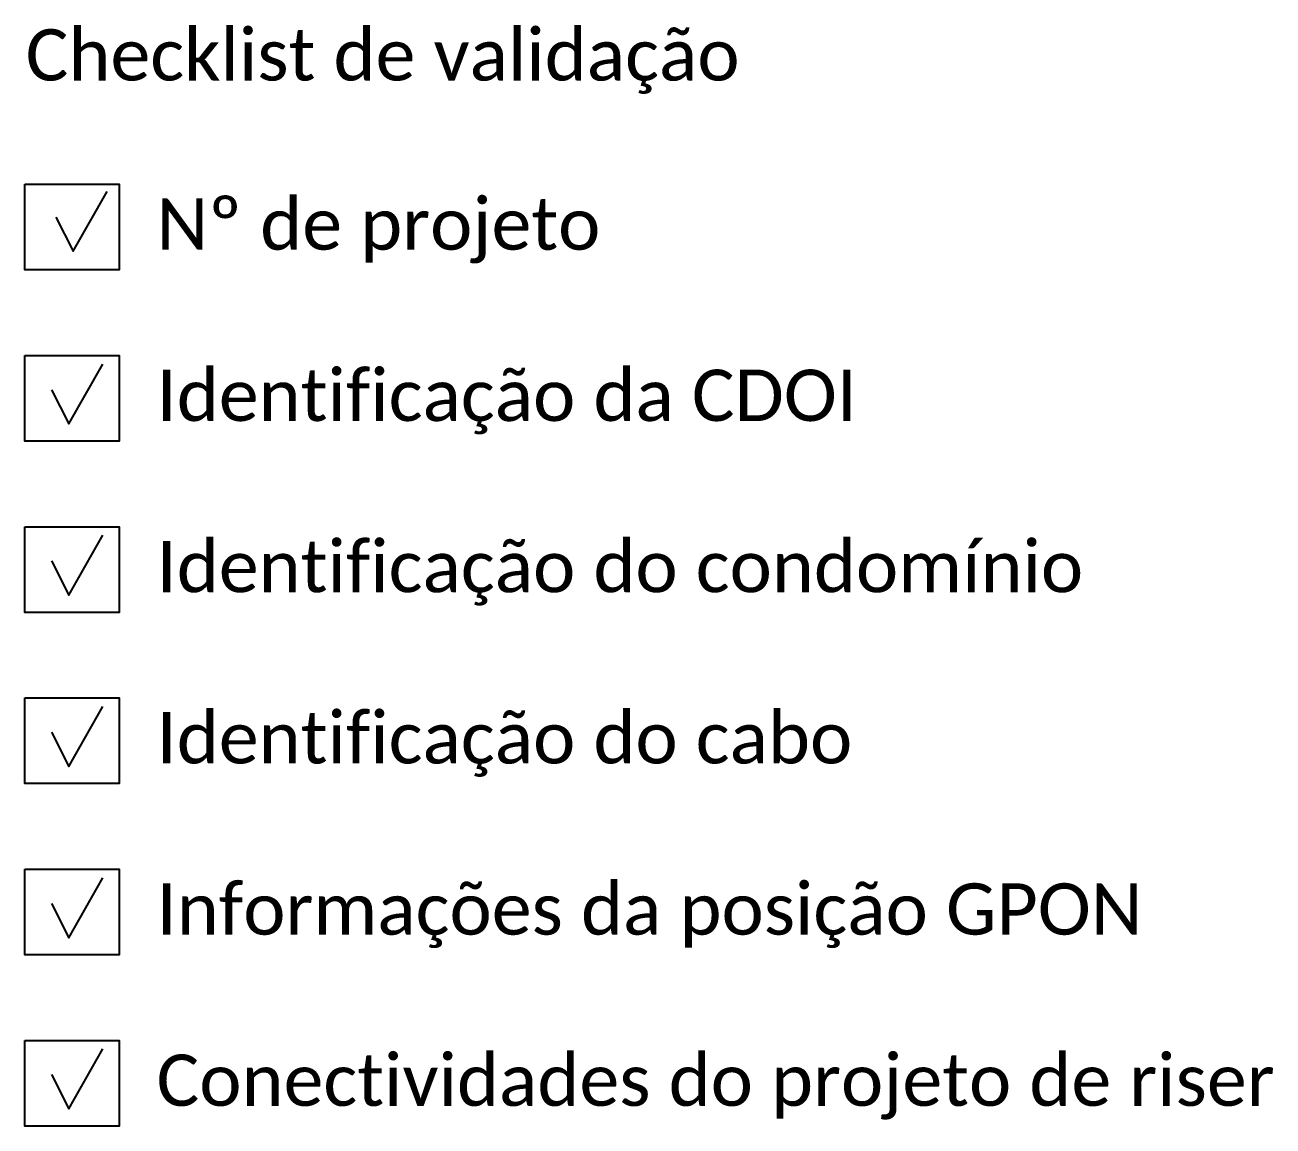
# Model space of a CAD drawing. Header units: metres. Extents: x 10880 to 11829, y -2377 to -1957.
# Drawn here: x 11560.3 to 11829, y -2212.2 to -1975.1 of the extents above; entities that cross this region are included whole.
import ezdxf

# ---------------------------------------------------------------- set-up
doc = ezdxf.new("R2010")
doc.units = ezdxf.units.M
doc.layers.add('10.0 - Cartográfico - Divisa', color=252, linetype='Continuous')
doc.styles.add('WMF-Calibri0', font='calibri.ttf')

msp = doc.modelspace()

# ---------------------------------------------------------------- linework, layer by layer
at = {"layer": '10.0 - Cartográfico - Divisa', "color": 0, "linetype": 'Continuous'}
for points in [[(11560.28, -2009.41), (11580.55, -2009.41), (11580.55, -2027.84), (11560.28, -2027.84)], [(11560.28, -2046.27), (11580.55, -2046.27), (11580.55, -2064.71), (11560.28, -2064.71)], [(11560.28, -2083.14), (11580.55, -2083.14), (11580.55, -2101.57), (11560.28, -2101.57)], [(11560.28, -2120), (11580.55, -2120), (11580.55, -2138.43), (11560.28, -2138.43)], [(11560.28, -2156.87), (11580.55, -2156.87), (11580.55, -2175.3), (11560.28, -2175.3)], [(11560.28, -2193.73), (11580.55, -2193.73), (11580.55, -2212.16), (11560.28, -2212.16)]]:
    msp.add_lwpolyline(points, close=True, dxfattribs=at)
for points in [[(11566.94, -2016.47), (11570.63, -2023.84), (11578, -2010.94)], [(11566, -2053.65), (11569.69, -2061.02), (11577.06, -2048.12)], [(11566, -2090.51), (11569.69, -2097.88), (11577.06, -2084.98)], [(11566, -2127.38), (11569.69, -2134.75), (11577.06, -2121.85)], [(11566, -2164.24), (11569.69, -2171.61), (11577.06, -2158.71)], [(11566, -2201.1), (11569.69, -2208.48), (11577.06, -2195.57)]]:
    msp.add_lwpolyline(points, dxfattribs=at)

# ---------------------------------------------------------------- texts
at = {"color": 0, "style": 'WMF-Calibri0'}
for s, p in [('Checklist de validação', (11560.44, -1987.08)), ('Nº de projeto ', (11588.62, -2023.51)), ('Identificação da CDOI ', (11588.62, -2060.38)), ('Identificação do condomínio', (11588.62, -2097.24)), ('Identificação do cabo ', (11588.62, -2134.11)), ('Informações da posição GPON ', (11588.62, -2170.97)), ('Conectividades do projeto de riser ', (11588.62, -2207.83))]:
    msp.add_text(s, height=11.0592, dxfattribs=at).set_placement(p)

doc.saveas('drawing.dxf')
